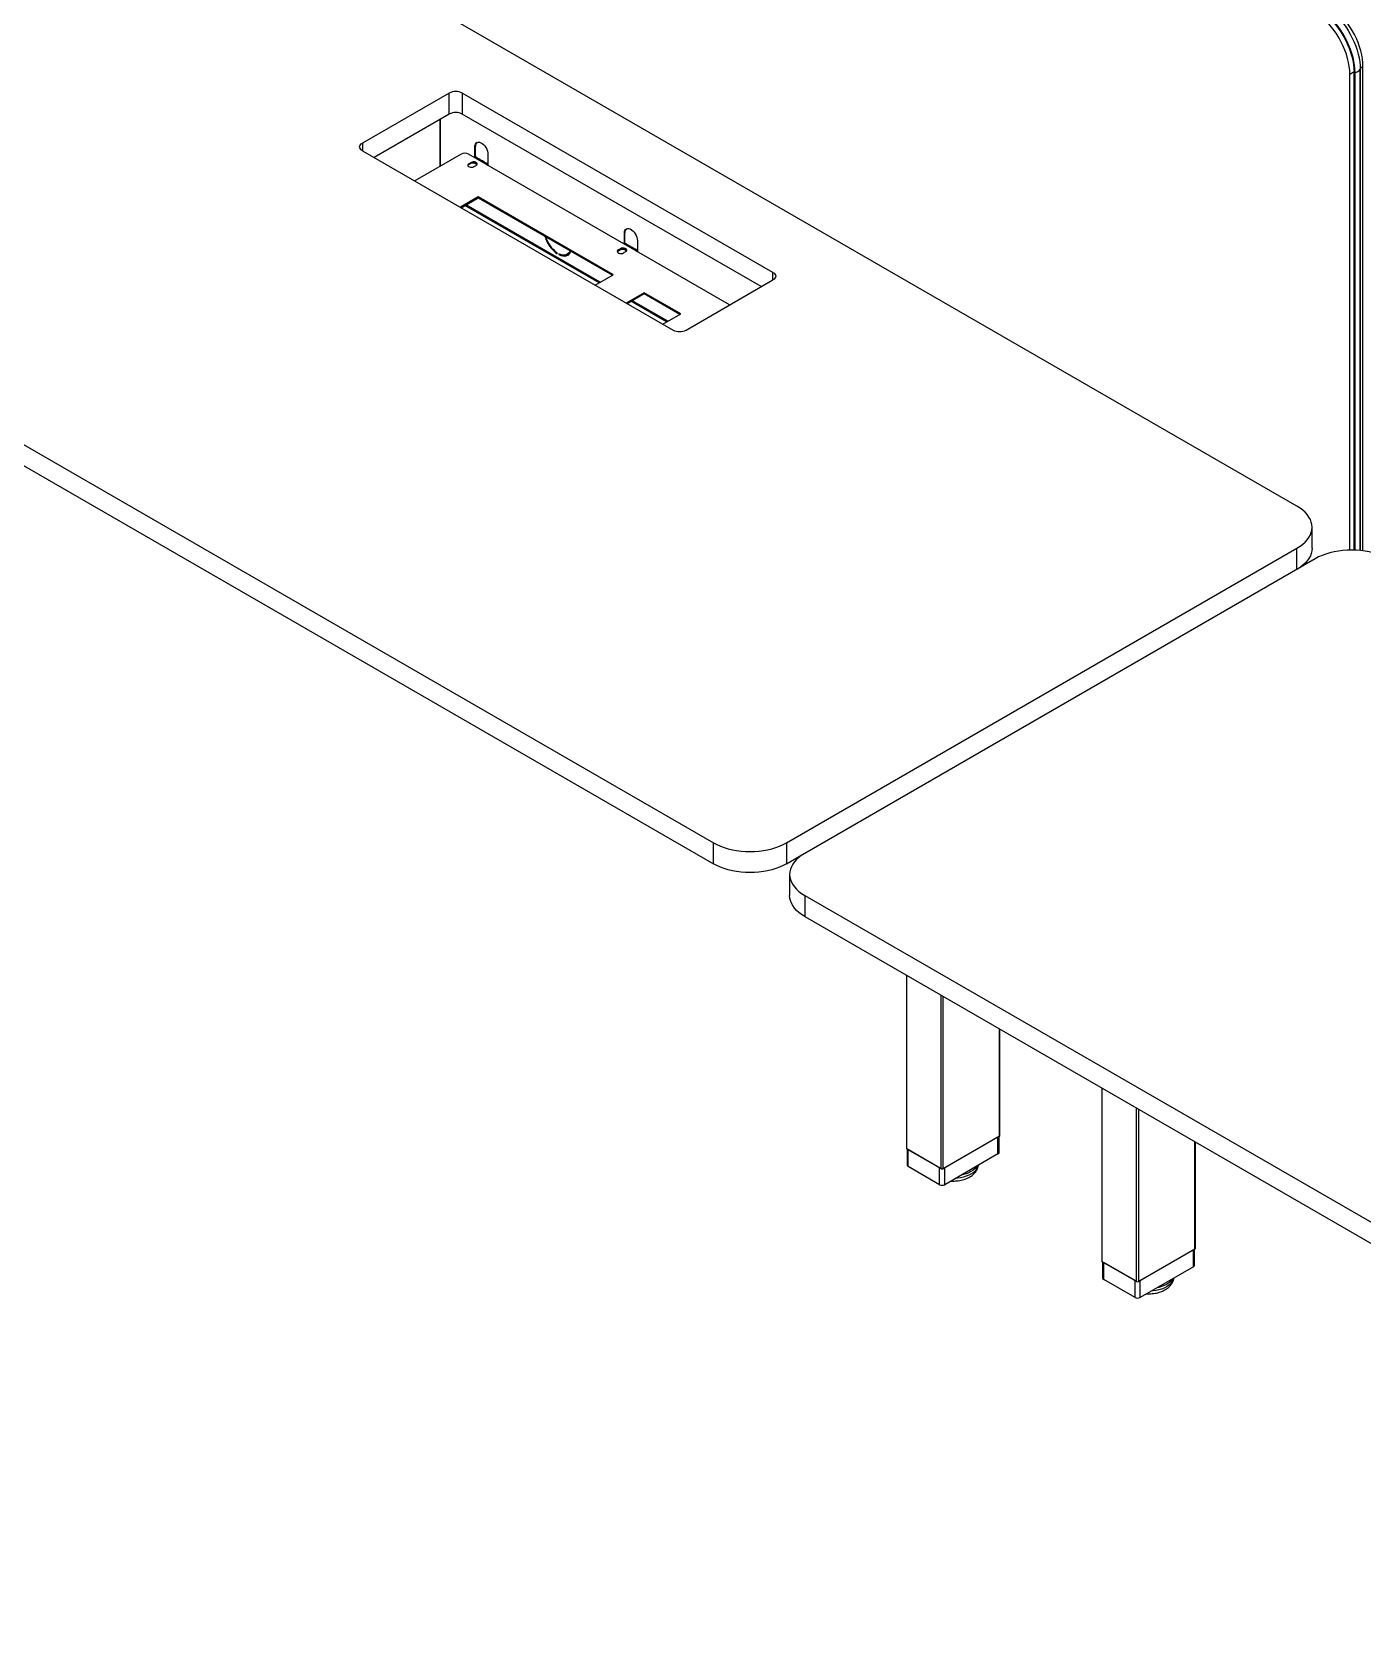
# Model space of a CAD drawing. Header units: millimetres. Extents: x -429 to 14753, y -632 to 5751.
# Drawn here: x 11608 to 12898, y -320 to 1231 of the extents above; entities that cross this region are included whole.
import ezdxf

# ---------------------------------------------------------------- set-up
doc = ezdxf.new("R2010")
doc.units = ezdxf.units.MM
doc.header["$LTSCALE"] = 100

msp = doc.modelspace()

# ---------------------------------------------------------------- linework, layer by layer
at = {"color": 7, "linetype": 'Continuous', "lineweight": -3}
for p, q in [((12834.42, 771.5), (11632.34, 1465.45)), ((12895.7, 1196.38), (12898.41, 1197.94)), ((12895.72, 1195.22), (12895.72, 728.53)), ((12895.73, 728.53), (12895.73, 1195.29)), ((12898.41, 728.23), (12898.41, 1197.94)), ((12885.68, 1190.59), (12889.71, 1192.92)), ((12885.68, 728.91), (12885.68, 1190.59)), ((12889.65, 1192.43), (12889.65, 728.9)), ((12889.93, 1192.22), (12889.71, 1192.35)), ((12889.71, 1192.35), (12889.71, 728.9)), ((12889.91, 1193.26), (12889.93, 1192.22)), ((12889.93, 1192.22), (12889.93, 728.89)), ((12890.39, 1192.15), (12890.39, 728.88)), ((12012.41, 1172.15), (11928.26, 1123.58)), ((12012.41, 1151.74), (12012.41, 1172.15)), ((12326.36, 998.26), (12025.13, 1172.15)), ((12025.13, 1172.15), (12025.13, 1151.74)), ((12012.41, 1151.74), (11939.58, 1109.7)), ((12315.04, 984.38), (12025.13, 1151.74)), ((11066.65, 1138.88), (12268.73, 444.94)), ((12003.43, 1146.56), (12003.43, 1100.91)), ((12003.71, 1146.72), (12003.71, 1101.07)), ((11066.65, 1118.47), (12268.73, 424.52)), ((11928.26, 1123.58), (11928.26, 1116.23)), ((12037.86, 1120.3), (12037.3, 1119.97)), ((12037.3, 1110.23), (12037.3, 1119.97)), ((12037.86, 1110.23), (12037.86, 1120.3)), ((11928.26, 1116.23), (12229.49, 942.33)), ((12024.07, 1112.83), (11979.11, 1086.87)), ((12284.35, 966.66), (12031.14, 1112.83)), ((12033.62, 1104.87), (12031.5, 1103.65)), ((12031.5, 1102.83), (12033.62, 1104.05)), ((12031.5, 1102.83), (12031.5, 1103.65)), ((12033.62, 1104.05), (12033.62, 1104.87)), ((12037.08, 1110.14), (12036.45, 1109.77)), ((12036.45, 1100.79), (12038.57, 1102.01)), ((12037.08, 1110.14), (12038.85, 1109.11)), ((12039.65, 1109.19), (12037.88, 1110.21)), ((12040.27, 1108.3), (12038.85, 1109.11)), ((12040.27, 1108.3), (12042.39, 1107.07)), ((12043.19, 1107.15), (12041.07, 1108.38)), ((12043.8, 1106.26), (12042.39, 1107.07)), ((12043.8, 1106.26), (12045.92, 1105.03)), ((12046.72, 1105.11), (12044.6, 1106.34)), ((12047.34, 1104.22), (12045.92, 1105.03)), ((12047.34, 1104.22), (12049.1, 1103.2)), ((12049.9, 1103.28), (12048.14, 1104.3)), ((12048.47, 1102.83), (12049.1, 1103.2)), ((12049.03, 1102.5), (12049.1, 1102.54)), ((12049.1, 1102.54), (12049.1, 1103.2)), ((12049.1, 1102.54), (12049.67, 1102.22)), ((12049.67, 1102.22), (12050.02, 1102.42)), ((12050.02, 1102.01), (12049.67, 1102.22)), ((12050.02, 1112.63), (12050.02, 1102.01)), ((12040.66, 1071.41), (12023.28, 1061.38)), ((12171.48, 995.9), (12040.66, 1071.41)), ((12040.66, 1070.6), (12040.66, 1071.41)), ((12023.98, 1060.97), (12040.66, 1070.6)), ((12157.75, 987.97), (12027.64, 1063.08)), ((12158.88, 988.62), (12028.78, 1063.73)), ((12040.66, 1070.6), (12170.77, 995.49)), ((12182.04, 1026.45), (12181.4, 1026.09)), ((12182.04, 1026.45), (12183.81, 1025.43)), ((12182.82, 1036.62), (12182.25, 1036.29)), ((12182.25, 1026.55), (12182.25, 1036.29)), ((12182.82, 1026.54), (12182.82, 1036.62)), ((12184.61, 1025.51), (12182.84, 1026.53)), ((12185.22, 1024.62), (12183.81, 1025.43)), ((12185.22, 1024.62), (12187.34, 1023.39)), ((12188.14, 1023.47), (12186.02, 1024.7)), ((12194.98, 1028.95), (12194.98, 1018.33)), ((12117.2, 1016.3), (12117.2, 1017.12)), ((12118.61, 1016.3), (12118.61, 1015.49)), ((12118.61, 1015.49), (12119.18, 1015.81)), ((12119.18, 1016.03), (12119.18, 1015.81)), ((12126.55, 1015.61), (12127.54, 1015.03)), ((12126.91, 1015.8), (12127.47, 1016.13)), ((12178.58, 1021.19), (12176.45, 1019.96)), ((12176.45, 1019.15), (12178.58, 1020.37)), ((12176.45, 1019.15), (12176.45, 1019.96)), ((12178.58, 1020.37), (12178.58, 1021.19)), ((12181.4, 1017.11), (12183.53, 1018.33)), ((12188.76, 1022.58), (12187.34, 1023.39)), ((12188.76, 1022.58), (12190.88, 1021.35)), ((12191.68, 1021.43), (12189.56, 1022.65)), ((12192.29, 1020.53), (12190.88, 1021.35)), ((12192.29, 1020.53), (12194.06, 1019.51)), ((12194.86, 1019.59), (12193.09, 1020.61)), ((12193.43, 1019.15), (12194.06, 1019.51)), ((12193.99, 1018.82), (12194.06, 1018.86)), ((12194.06, 1018.86), (12194.06, 1019.51)), ((12194.06, 1018.86), (12194.63, 1018.53)), ((12194.63, 1018.53), (12194.98, 1018.74)), ((12194.98, 1018.33), (12194.63, 1018.53)), ((12154.09, 985.86), (12171.48, 995.9)), ((12326.36, 990.91), (12326.36, 998.26)), ((12201.53, 978.55), (12184.14, 968.51)), ((12184.85, 968.1), (12201.53, 977.73)), ((12236.88, 958.14), (12201.53, 978.55)), ((12201.53, 977.73), (12201.53, 978.55)), ((12201.53, 977.73), (12236.18, 957.73)), ((12242.22, 942.33), (12326.36, 990.91)), ((12223.16, 950.21), (12188.51, 970.21)), ((12224.29, 950.87), (12189.64, 970.87)), ((12219.5, 948.1), (12236.88, 958.14)), ((12849.06, 730.68), (12849.06, 751.09)), ((12339.44, 444.94), (12834.42, 730.68)), ((12834.42, 710.27), (12834.42, 730.68)), ((12852.09, 720.48), (12357.12, 434.73)), ((12268.73, 424.52), (12268.73, 444.94)), ((12339.44, 444.94), (12339.44, 424.52)), ((12339.44, 424.52), (12356.67, 434.47)), ((12342.48, 414.32), (12342.48, 393.91)), ((12357.12, 393.91), (13559.2, -300.04)), ((12357.12, 393.91), (12357.12, 373.5)), ((12357.12, 373.5), (13559.2, -320.45)), ((12455.68, 316.6), (12455.68, 148.71)), ((12456.12, 148.09), (12456.12, 316.35)), ((12489.35, 128.91), (12489.35, 297.16)), ((12491.47, 128.91), (12491.47, 295.94)), ((12545.92, 160.34), (12545.92, 264.51)), ((12546.36, 160.95), (12546.36, 264.25)), ((12645.18, 207.2), (12645.18, 39.31)), ((12645.62, 38.7), (12645.62, 206.95)), ((12678.85, 19.51), (12678.85, 187.77)), ((12680.98, 19.51), (12680.98, 186.54)), ((12545.92, 160.34), (12491.47, 128.91)), ((12544.5, 159.52), (12492.88, 129.73)), ((12544.5, 143.19), (12544.5, 159.52)), ((12545.53, 144.62), (12545.53, 160.12)), ((12489.35, 128.91), (12456.12, 148.09)), ((12456.5, 147.87), (12456.5, 132.38)), ((12487.93, 129.73), (12457.53, 147.28)), ((12457.53, 130.95), (12457.53, 147.28)), ((12544.5, 143.19), (12492.88, 113.39)), ((12735.42, 50.94), (12735.42, 155.11)), ((12735.86, 51.55), (12735.86, 154.86)), ((12487.93, 113.39), (12457.53, 130.95)), ((12487.93, 113.39), (12487.93, 129.73)), ((12492.88, 113.39), (12492.88, 129.73)), ((12735.42, 50.94), (12680.98, 19.51)), ((12734.01, 50.13), (12682.39, 20.33)), ((12734.01, 33.79), (12734.01, 50.13)), ((12735.03, 35.22), (12735.03, 50.72)), ((12678.85, 19.51), (12645.62, 38.7)), ((12646.01, 38.47), (12646.01, 22.98)), ((12677.44, 20.33), (12647.03, 37.88)), ((12647.03, 21.55), (12647.03, 37.88)), ((12734.01, 33.79), (12682.39, 4)), ((12677.44, 4), (12647.03, 21.55)), ((12677.44, 4), (12677.44, 20.33)), ((12682.39, 4), (12682.39, 20.33))]:
    msp.add_line(p, q, dxfattribs=at)
at = {"color": 7, "linetype": 'Continuous', "lineweight": -3, "flags": 128}
for points in [[(12859.35, 1258.2), (12862.36, 1256.33), (12865.34, 1254.17), (12868.28, 1251.76), (12871.16, 1249.11), (12873.96, 1246.23), (12876.66, 1243.15), (12879.24, 1239.88), (12881.69, 1236.46), (12883.98, 1232.89), (12886.11, 1229.21), (12888.05, 1225.44), (12889.79, 1221.61), (12891.33, 1217.74), (12892.65, 1213.86), (12893.75, 1209.99), (12894.6, 1206.17), (12895.22, 1202.42), (12895.59, 1198.76), (12895.72, 1195.22)], [(12898.41, 1197.94), (12898.28, 1201.58), (12897.87, 1205.34), (12897.21, 1209.2), (12896.28, 1213.13), (12895.1, 1217.11), (12893.67, 1221.09), (12892.02, 1225.05), (12890.14, 1228.96), (12888.06, 1232.79), (12885.78, 1236.51), (12883.33, 1240.09), (12880.73, 1243.5), (12878, 1246.73), (12875.15, 1249.73), (12872.21, 1252.5), (12869.19, 1255.01), (12866.14, 1257.24), (12863.06, 1259.18)], [(12885.68, 1190.59), (12885.55, 1194.23), (12885.15, 1197.99), (12884.48, 1201.85), (12883.55, 1205.79), (12882.37, 1209.76), (12880.95, 1213.74), (12879.29, 1217.7), (12877.41, 1221.61), (12875.33, 1225.44), (12873.05, 1229.16), (12870.61, 1232.74), (12868, 1236.15), (12865.27, 1239.38), (12862.42, 1242.39), (12859.48, 1245.16), (12856.47, 1247.66), (12853.41, 1249.89), (12850.33, 1251.83)], [(12853.86, 1254.44), (12856.99, 1252.48), (12860.09, 1250.22), (12863.14, 1247.67), (12866.12, 1244.87), (12869.01, 1241.82), (12871.79, 1238.55), (12874.43, 1235.08), (12876.91, 1231.45), (12879.21, 1227.68), (12881.33, 1223.8), (12883.23, 1219.84), (12884.91, 1215.82), (12886.35, 1211.78), (12887.55, 1207.75), (12888.49, 1203.77), (12889.17, 1199.85), (12889.58, 1196.03), (12889.71, 1192.35)], [(12854.03, 1255.13), (12857.03, 1253.25), (12860.01, 1251.1), (12862.96, 1248.69), (12865.84, 1246.04), (12868.64, 1243.16), (12871.34, 1240.08), (12873.92, 1236.81), (12876.36, 1233.38), (12878.66, 1229.82), (12880.78, 1226.13), (12882.72, 1222.36), (12884.47, 1218.53), (12886.01, 1214.66), (12887.33, 1210.78), (12888.42, 1206.92), (12889.28, 1203.1), (12889.9, 1199.35), (12890.27, 1195.69), (12890.39, 1192.15)], [(12854.25, 1254.46), (12857.01, 1252.71), (12860.12, 1250.44), (12863.2, 1247.88), (12866.2, 1245.05), (12869.1, 1241.99), (12871.89, 1238.7), (12874.55, 1235.21), (12877.04, 1231.56), (12879.36, 1227.77), (12881.49, 1223.86), (12883.4, 1219.88), (12885.09, 1215.84), (12886.55, 1211.77), (12887.75, 1207.72), (12888.7, 1203.71), (12889.38, 1199.77), (12889.79, 1195.93), (12889.91, 1193.26)], [(12895.73, 1195.29), (12895.73, 1195.26), (12895.72, 1195.22)], [(11928.26, 1116.23), (11927.14, 1117.02), (11926.31, 1117.91), (11925.8, 1118.89), (11925.62, 1119.9), (11925.8, 1120.92), (11926.31, 1121.89), (11927.14, 1122.79), (11928.26, 1123.58)], [(12037.3, 1119.97), (12037.43, 1121.42), (12037.85, 1122.65), (12038.51, 1123.59), (12039.4, 1124.22), (12040.48, 1124.5), (12041.69, 1124.43), (12042.99, 1123.99), (12044.33, 1123.23), (12045.63, 1122.15), (12046.84, 1120.83), (12047.92, 1119.3), (12048.81, 1117.65), (12049.47, 1115.93), (12049.88, 1114.24), (12050.02, 1112.63)], [(12031.5, 1103.65), (12030.8, 1103.07), (12030.49, 1102.39), (12030.59, 1101.69), (12031.11, 1101.06), (12031.96, 1100.56), (12033.07, 1100.26), (12034.28, 1100.2), (12035.45, 1100.39), (12036.45, 1100.79)], [(12030.54, 1101.81), (12030.8, 1102.25), (12031.5, 1102.83)], [(12038.57, 1102.01), (12039.27, 1102.59), (12039.58, 1103.26), (12039.47, 1103.96), (12038.96, 1104.6), (12038.1, 1105.1), (12037, 1105.39), (12035.79, 1105.45), (12034.61, 1105.27), (12033.62, 1104.87)], [(12033.62, 1104.05), (12034.61, 1104.46), (12035.79, 1104.64), (12037, 1104.58), (12038.1, 1104.28), (12038.96, 1103.78), (12039.47, 1103.15), (12039.52, 1103.03)], [(12038.43, 1103.97), (12037.39, 1104.43), (12036.67, 1104.62)], [(12039.51, 1103.01), (12039.22, 1103.37), (12038.43, 1103.97)], [(12039.3, 1102.63), (12039.22, 1102.72), (12038.43, 1103.32)], [(12182.25, 1036.29), (12182.39, 1037.74), (12182.8, 1038.96), (12183.47, 1039.91), (12184.36, 1040.54), (12185.43, 1040.82), (12186.65, 1040.74), (12187.95, 1040.31), (12189.28, 1039.54), (12190.58, 1038.47), (12191.8, 1037.15), (12192.88, 1035.62), (12193.77, 1033.97), (12194.43, 1032.25), (12194.84, 1030.55), (12194.98, 1028.95)], [(12114.33, 1019.34), (12115.81, 1018.04), (12117.2, 1017)], [(12129.75, 1019.17), (12129.12, 1017.95), (12128.12, 1016.72), (12126.91, 1015.8), (12125.5, 1015.21), (12123.94, 1014.96), (12122.24, 1015.07), (12120.45, 1015.52), (12118.61, 1016.3)], [(12118.61, 1015.49), (12120.56, 1014.65), (12122.46, 1014.16), (12124.26, 1014.05), (12125.92, 1014.31), (12127.41, 1014.93), (12128.69, 1015.91), (12129.75, 1017.22), (12130.51, 1018.73)], [(12176.45, 1019.96), (12175.76, 1019.39), (12175.44, 1018.71), (12175.55, 1018.01), (12176.06, 1017.38), (12176.92, 1016.88), (12178.02, 1016.58), (12179.23, 1016.52), (12180.41, 1016.7), (12181.4, 1017.11)], [(12175.5, 1018.13), (12175.76, 1018.57), (12176.45, 1019.15)], [(12183.53, 1018.33), (12184.22, 1018.91), (12184.54, 1019.58), (12184.43, 1020.28), (12183.92, 1020.92), (12183.06, 1021.41), (12181.96, 1021.71), (12180.75, 1021.77), (12179.57, 1021.59), (12178.58, 1021.19)], [(12178.58, 1020.37), (12179.57, 1020.77), (12180.75, 1020.96), (12181.96, 1020.89), (12183.06, 1020.6), (12183.92, 1020.1), (12184.43, 1019.47), (12184.48, 1019.35)], [(12183.38, 1020.29), (12182.34, 1020.75), (12181.62, 1020.94)], [(12184.47, 1019.33), (12184.17, 1019.69), (12183.38, 1020.29)], [(12184.26, 1018.95), (12184.17, 1019.04), (12183.38, 1019.64)], [(12326.36, 998.26), (12327.48, 997.47), (12328.31, 996.57), (12328.82, 995.6), (12329, 994.58), (12328.82, 993.57), (12328.31, 992.6), (12327.48, 991.7), (12326.36, 990.91)], [(12834.42, 730.68), (12837.36, 732.54), (12840.02, 734.53), (12842.36, 736.66), (12844.38, 738.89), (12846.05, 741.22), (12847.36, 743.62), (12848.3, 746.08), (12848.87, 748.57), (12849.06, 751.09), (12848.87, 753.61), (12848.3, 756.1), (12847.36, 758.56), (12846.05, 760.96), (12844.38, 763.29), (12842.36, 765.52), (12840.02, 767.65), (12837.36, 769.64), (12834.42, 771.5)], [(12849.06, 730.68), (12848.87, 728.16), (12848.3, 725.66), (12847.36, 723.21), (12846.05, 720.8), (12844.38, 718.48), (12842.36, 716.24), (12840.02, 714.12), (12837.36, 712.12), (12834.87, 710.53)], [(12922.81, 720.48), (12919.59, 722.18), (12916.13, 723.71), (12912.45, 725.06), (12908.58, 726.22), (12904.55, 727.19), (12900.39, 727.95), (12896.13, 728.49), (12891.81, 728.82), (12887.45, 728.93), (12883.09, 728.82), (12878.77, 728.49), (12874.51, 727.95), (12870.35, 727.19), (12866.32, 726.22), (12862.45, 725.06), (12858.77, 723.71), (12855.31, 722.18), (12852.09, 720.48)], [(12268.73, 444.94), (12271.95, 443.24), (12275.41, 441.7), (12279.09, 440.35), (12282.96, 439.19), (12286.99, 438.22), (12291.15, 437.47), (12295.4, 436.92), (12299.73, 436.59), (12304.09, 436.48), (12308.45, 436.59), (12312.77, 436.92), (12317.03, 437.47), (12321.19, 438.22), (12325.22, 439.19), (12329.09, 440.35), (12332.77, 441.7), (12336.23, 443.24), (12339.44, 444.94)], [(12357.12, 434.73), (12354.17, 432.88), (12351.52, 430.88), (12349.17, 428.75), (12347.16, 426.52), (12345.49, 424.19), (12344.18, 421.79), (12343.24, 419.33), (12342.67, 416.84), (12342.48, 414.32), (12342.67, 411.81), (12343.24, 409.31), (12344.18, 406.85), (12345.49, 404.45), (12347.16, 402.12), (12349.17, 399.89), (12351.52, 397.77), (12354.17, 395.77), (12357.12, 393.91)], [(12339.44, 424.52), (12336.23, 422.82), (12332.77, 421.29), (12329.09, 419.94), (12325.22, 418.77), (12321.19, 417.81), (12317.03, 417.05), (12312.77, 416.51), (12308.45, 416.18), (12304.09, 416.07), (12299.73, 416.18), (12295.4, 416.51), (12291.15, 417.05), (12286.99, 417.81), (12282.96, 418.77), (12279.09, 419.94), (12275.41, 421.29), (12271.95, 422.82), (12268.73, 424.52)], [(12357.12, 373.5), (12354.17, 375.35), (12351.52, 377.35), (12349.17, 379.48), (12347.16, 381.71), (12345.49, 384.04), (12344.18, 386.44), (12343.24, 388.9), (12342.67, 391.39), (12342.48, 393.91)], [(12525.39, 132.16), (12525.12, 131.05), (12524.41, 129.39), (12523.36, 127.8), (12521.98, 126.28), (12520.3, 124.88), (12518.34, 123.6), (12516.13, 122.47), (12513.69, 121.5), (12511.07, 120.7), (12508.31, 120.1), (12505.43, 119.69), (12503.51, 119.53)], [(12524.2, 131.47), (12523.36, 130.24), (12521.98, 128.73), (12520.3, 127.33), (12518.34, 126.05), (12516.13, 124.92), (12513.69, 123.95), (12511.07, 123.15), (12508.95, 122.67)], [(12714.89, 22.76), (12714.62, 21.65), (12713.91, 19.99), (12712.86, 18.4), (12711.49, 16.88), (12709.81, 15.48), (12707.85, 14.2), (12705.63, 13.07), (12703.2, 12.1), (12700.58, 11.3), (12697.81, 10.7), (12694.94, 10.29), (12693.02, 10.13)], [(12713.7, 22.07), (12712.86, 20.85), (12711.49, 19.33), (12709.81, 17.93), (12707.85, 16.65), (12705.63, 15.52), (12703.2, 14.55), (12700.58, 13.75), (12698.45, 13.27)]]:
    msp.add_lwpolyline(points, dxfattribs=at)
at = {"color": 7, "linetype": 'Continuous', "lineweight": -3}
for centre, radius, start, end in [((12890.2, 1198.62), 6.48, 271.68015, 328.31448), ((12889.75, 1192.44), 0.1, 185.51136, 245.80878), ((12890.28, 1192.9), 0.763, 242.57351, 278.69449), ((12018.77, 1159.87), 13.83, 62.60967, 117.39033), ((12018.77, 1139.46), 13.83, 62.60967, 117.39033), ((12042.45, 1120.74), 4.61, 130.56272, 185.49368), ((12027.61, 1106.01), 7.69, 62.60967, 117.39033), ((12035.01, 1096.62), 7.52, 62.97952, 101.60985), ((12037.55, 1109.48), 0.805, 65.69288, 125.61758), ((12039.29, 1108.57), 0.699, 350.78596, 129.20329), ((12040.73, 1107.64), 0.805, 65.69288, 125.61758), ((12042.83, 1106.53), 0.699, 350.78596, 129.20329), ((12044.27, 1105.6), 0.805, 65.69288, 125.61758), ((12046.36, 1104.49), 0.699, 350.78596, 129.20329), ((12047.81, 1103.56), 0.805, 65.69288, 125.61758), ((12049.56, 1102.63), 0.724, 49.73343, 128.49886), ((12049.33, 1102.27), 0.349, 350.78596, 129.20329), ((12187.41, 1037.06), 4.61, 130.56272, 185.49368), ((12134.43, 1041.03), 30.14, 194.90276, 235.12809), ((12133.58, 1040.53), 28.57, 195.60819, 235.01787), ((12182.51, 1025.8), 0.805, 65.69288, 125.61758), ((12184.25, 1024.89), 0.699, 350.78596, 129.20329), ((12185.69, 1023.96), 0.805, 65.69288, 125.61758), ((12124.11, 1023.59), 9.21, 237.62188, 292.83499), ((12124.08, 1021.84), 6.65, 300.69767, 334.49512), ((12179.97, 1012.94), 7.52, 62.97952, 101.60985), ((12187.79, 1022.85), 0.699, 350.78596, 129.20329), ((12189.23, 1021.92), 0.805, 65.69288, 125.61758), ((12191.32, 1020.81), 0.699, 350.78596, 129.20329), ((12192.76, 1019.88), 0.805, 65.69288, 125.61758), ((12194.51, 1018.95), 0.724, 49.73343, 128.49886), ((12194.28, 1018.59), 0.349, 350.78596, 129.20329), ((12235.85, 954.62), 13.83, 242.60967, 297.39033), ((12545.61, 161.03), 0.754, 294.37466, 354.3052), ((12456.43, 148.78), 0.754, 185.6948, 245.62534), ((12543.78, 144.8), 1.76, 294.37466, 354.3052), ((12458.26, 132.55), 1.76, 185.6948, 245.62534), ((12490.41, 130.96), 2.31, 242.60967, 297.39033), ((12490.41, 118.17), 5.38, 242.60967, 297.39033), ((12735.11, 51.63), 0.754, 294.37466, 354.3052), ((12645.93, 39.38), 0.754, 185.6948, 245.62534), ((12733.28, 35.4), 1.76, 294.37466, 354.3052), ((12647.76, 23.15), 1.76, 185.6948, 245.62534), ((12679.91, 21.56), 2.31, 242.60967, 297.39033), ((12679.91, 8.77), 5.38, 242.60967, 297.39033)]:
    msp.add_arc(centre, radius, start, end, dxfattribs=at)
for points, knots in [([(12499.08, 116.97), (12499.09, 116.97), (12500.02, 116.89), (12501.9, 116.91), (12504.67, 117.06), (12507.41, 117.43), (12510.08, 118), (12512.65, 118.78), (12515.09, 119.77), (12517.37, 120.96), (12519.46, 122.36), (12521.23, 123.9), (12522.68, 125.54), (12523.82, 127.22), (12524.69, 129.04), (12525.23, 130.69), (12525.35, 131.77), (12525.39, 132.16)], [0, 0, 0, 0, 0.0009058, 0.0762422, 0.1516367, 0.2272185, 0.3031591, 0.3796351, 0.4567904, 0.5346761, 0.6131339, 0.6913643, 0.7602971, 0.8269326, 0.8915151, 0.9610374, 1, 1, 1, 1]), ([(12688.62, 7.59), (12689.07, 7.57), (12690.45, 7.48), (12692.76, 7.56), (12695.52, 7.82), (12698.23, 8.29), (12700.85, 8.96), (12703.36, 9.84), (12705.73, 10.92), (12707.92, 12.22), (12709.89, 13.72), (12711.53, 15.34), (12712.84, 17.04), (12713.85, 18.83), (12714.6, 20.74), (12714.83, 22.11), (12714.94, 22.79)], [0, 0, 0, 0, 0.0367129, 0.112054, 0.1875206, 0.2632526, 0.3394315, 0.4162226, 0.4937354, 0.571937, 0.6503959, 0.728137, 0.7958084, 0.8612723, 0.9319152, 1, 1, 1, 1])]:
    msp.add_open_spline(points, degree=3, knots=knots, dxfattribs=at)

doc.saveas('drawing.dxf')
